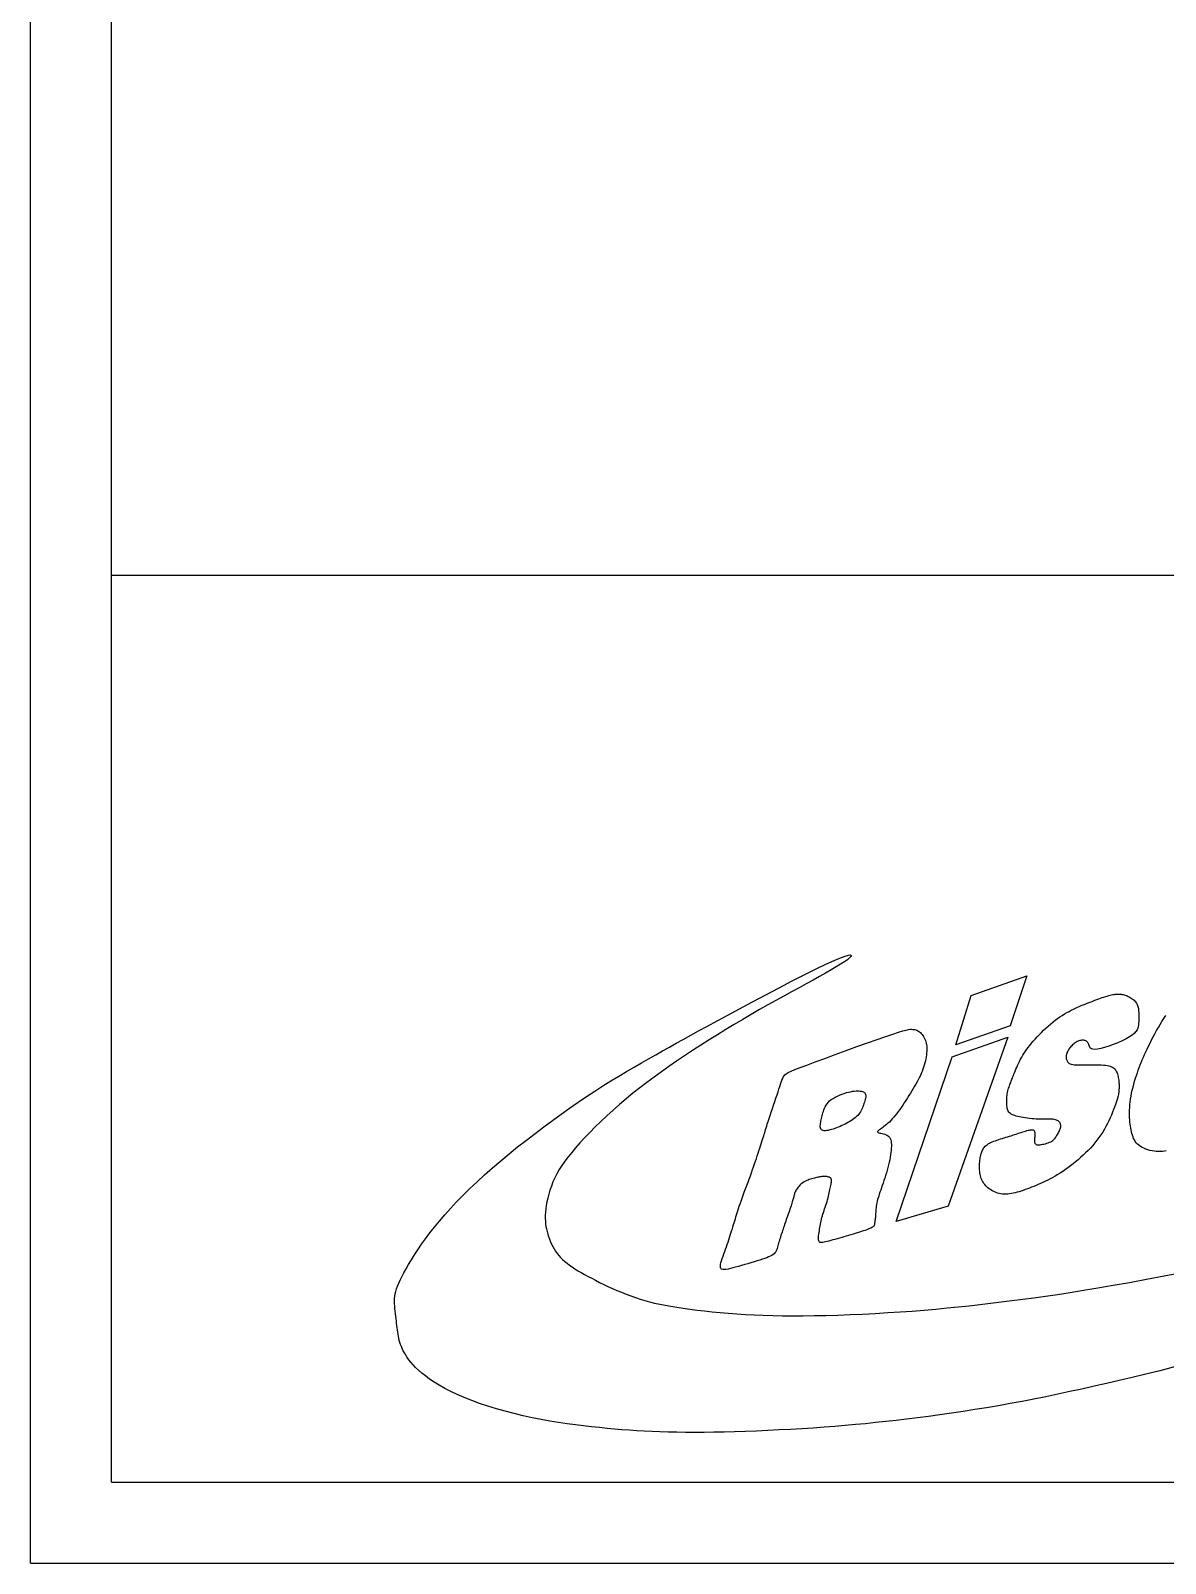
# Model space of a CAD drawing. Extents: x 972 to 1259, y -4 to 200.
# Drawn here: x 971.66 to 989.17, y -3.78 to 19.87 of the extents above; entities that cross this region are included whole.
import ezdxf

# ---------------------------------------------------------------- set-up
doc = ezdxf.new("R2010")
doc.units = 0
doc.layers.add('圖框層', color=7, linetype='CONTINUOUS')
doc.layers.add('輪廓線層', color=7, linetype='CONTINUOUS')

msp = doc.modelspace()

# ---------------------------------------------------------------- linework, layer by layer
at = {"layer": '圖框層', "color": 7}
for p, q in [((971.658, -3.776), (971.658, 200.193)), ((972.908, -2.526), (972.908, 198.943)), ((972.908, 11.474), (1257.408, 11.474)), ((972.908, -2.526), (1257.408, -2.526)), ((971.658, -3.776), (1258.658, -3.776))]:
    msp.add_line(p, q, dxfattribs=at)
at = {"layer": '輪廓線層', "color": 1}
msp.add_lwpolyline([(989.318, -0.746), (989.089, -0.804), (988.872, -0.858), (988.663, -0.908), (988.463, -0.956), (988.267, -1.001), (988.076, -1.044), (987.887, -1.087), (987.7, -1.127), (987.514, -1.167), (987.329, -1.205), (987.145, -1.242), (986.962, -1.277), (986.78, -1.311), (986.597, -1.344), (986.414, -1.375), (986.232, -1.404), (986.051, -1.432), (985.871, -1.459), (985.694, -1.484), (985.519, -1.508), (985.348, -1.53), (985.181, -1.551), (985.018, -1.57), (984.859, -1.588), (984.702, -1.605), (984.545, -1.621), (984.389, -1.636), (984.231, -1.65), (984.07, -1.663), (983.906, -1.676), (983.737, -1.688), (983.565, -1.699), (983.39, -1.709), (983.214, -1.718), (983.038, -1.727), (982.864, -1.735), (982.692, -1.741), (982.525, -1.747), (982.363, -1.751), (982.206, -1.754), (982.055, -1.756), (981.908, -1.756), (981.767, -1.756), (981.631, -1.754), (981.499, -1.752), (981.372, -1.748), (981.25, -1.743), (981.131, -1.737), (981.014, -1.73), (980.9, -1.722), (980.786, -1.714), (980.672, -1.704), (980.556, -1.693), (980.439, -1.681), (980.318, -1.668), (980.194, -1.655), (980.068, -1.639), (979.939, -1.622), (979.807, -1.603), (979.674, -1.581), (979.538, -1.557), (979.401, -1.53), (979.262, -1.5), (979.123, -1.466), (978.985, -1.43), (978.849, -1.392), (978.716, -1.351), (978.588, -1.309), (978.466, -1.265), (978.35, -1.219), (978.242, -1.172), (978.142, -1.124), (978.05, -1.076), (977.965, -1.027), (977.888, -0.979), (977.817, -0.932), (977.754, -0.885), (977.697, -0.84), (977.646, -0.796), (977.601, -0.754), (977.562, -0.713), (977.527, -0.674), (977.497, -0.636), (977.471, -0.599), (977.448, -0.563), (977.428, -0.529), (977.41, -0.495), (977.394, -0.462), (977.381, -0.43), (977.369, -0.398), (977.358, -0.366), (977.349, -0.335), (977.342, -0.303), (977.335, -0.271), (977.329, -0.24), (977.324, -0.207), (977.32, -0.174), (977.316, -0.141), (977.312, -0.107), (977.308, -0.072), (977.305, -0.037), (977.3, 0), (977.296, 0.037), (977.291, 0.075), (977.286, 0.114), (977.282, 0.153), (977.279, 0.192), (977.277, 0.231), (977.276, 0.27), (977.277, 0.308), (977.281, 0.345), (977.287, 0.382), (977.295, 0.42), (977.307, 0.459), (977.322, 0.501), (977.34, 0.546), (977.362, 0.594), (977.388, 0.647), (977.418, 0.705), (977.453, 0.768), (977.492, 0.836), (977.535, 0.908), (977.583, 0.985), (977.635, 1.064), (977.693, 1.147), (977.754, 1.233), (977.821, 1.322), (977.892, 1.413), (977.969, 1.506), (978.051, 1.602), (978.139, 1.7), (978.232, 1.8), (978.331, 1.902), (978.437, 2.006), (978.549, 2.112), (978.666, 2.219), (978.788, 2.327), (978.915, 2.435), (979.044, 2.543), (979.176, 2.65), (979.31, 2.756), (979.444, 2.859), (979.578, 2.961), (979.712, 3.059), (979.846, 3.155), (979.978, 3.249), (980.109, 3.339), (980.239, 3.426), (980.367, 3.51), (980.493, 3.59), (980.616, 3.667), (980.737, 3.741), (980.856, 3.812), (980.972, 3.88), (981.086, 3.946), (981.197, 4.009), (981.307, 4.071), (981.413, 4.131), (981.518, 4.189), (981.624, 4.248), (981.733, 4.309), (981.847, 4.372), (981.97, 4.44), (982.105, 4.513), (982.254, 4.594), (982.42, 4.684), (982.603, 4.782), (982.801, 4.888), (983.006, 4.997), (983.213, 5.106), (983.415, 5.211), (983.607, 5.309), (983.782, 5.396), (983.935, 5.47), (984.06, 5.527), (984.159, 5.568), (984.233, 5.595), (984.285, 5.609), (984.315, 5.612), (984.327, 5.605), (984.321, 5.589), (984.3, 5.567), (984.266, 5.539), (984.22, 5.506), (984.162, 5.469), (984.094, 5.427), (984.016, 5.382), (983.93, 5.332), (983.837, 5.28), (983.736, 5.225), (983.63, 5.166), (983.519, 5.106), (983.404, 5.043), (983.284, 4.978), (983.162, 4.91), (983.036, 4.84), (982.909, 4.768), (982.78, 4.694), (982.65, 4.618), (982.52, 4.54), (982.389, 4.461), (982.259, 4.381), (982.13, 4.3), (982.002, 4.218), (981.876, 4.136), (981.752, 4.054), (981.63, 3.972), (981.511, 3.891), (981.395, 3.809), (981.281, 3.727), (981.17, 3.645), (981.061, 3.561), (980.954, 3.477), (980.849, 3.392), (980.747, 3.305), (980.648, 3.218), (980.552, 3.13), (980.46, 3.043), (980.372, 2.957), (980.288, 2.873), (980.21, 2.791), (980.137, 2.713), (980.071, 2.638), (980.01, 2.566), (979.955, 2.496), (979.904, 2.429), (979.859, 2.364), (979.819, 2.299), (979.782, 2.236), (979.75, 2.172), (979.721, 2.109), (979.696, 2.045), (979.674, 1.982), (979.655, 1.921), (979.64, 1.86), (979.627, 1.802), (979.617, 1.746), (979.61, 1.692), (979.605, 1.642), (979.602, 1.594), (979.602, 1.549), (979.604, 1.506), (979.607, 1.464), (979.613, 1.423), (979.62, 1.384), (979.629, 1.344), (979.64, 1.304), (979.652, 1.265), (979.666, 1.225), (979.682, 1.187), (979.699, 1.148), (979.718, 1.111), (979.738, 1.075), (979.761, 1.04), (979.785, 1.007), (979.811, 0.975), (979.839, 0.944), (979.87, 0.914), (979.903, 0.884), (979.938, 0.855), (979.976, 0.827), (980.017, 0.798), (980.06, 0.769), (980.107, 0.74), (980.156, 0.711), (980.208, 0.681), (980.262, 0.652), (980.319, 0.622), (980.379, 0.591), (980.44, 0.56), (980.504, 0.529), (980.57, 0.497), (980.638, 0.466), (980.707, 0.435), (980.778, 0.406), (980.849, 0.377), (980.921, 0.35), (980.993, 0.324), (981.065, 0.301), (981.138, 0.279), (981.212, 0.259), (981.289, 0.241), (981.369, 0.224), (981.452, 0.207), (981.54, 0.191), (981.633, 0.176), (981.732, 0.161), (981.836, 0.146), (981.946, 0.132), (982.06, 0.118), (982.179, 0.105), (982.302, 0.093), (982.428, 0.082), (982.558, 0.072), (982.691, 0.063), (982.828, 0.056), (982.968, 0.051), (983.114, 0.047), (983.264, 0.044), (983.421, 0.043), (983.585, 0.044), (983.756, 0.046), (983.934, 0.05), (984.119, 0.055), (984.308, 0.062), (984.501, 0.071), (984.694, 0.08), (984.888, 0.092), (985.08, 0.104), (985.268, 0.117), (985.451, 0.132), (985.63, 0.148), (985.804, 0.164), (985.976, 0.181), (986.145, 0.199), (986.312, 0.218), (986.477, 0.238), (986.642, 0.258), (986.807, 0.278), (986.974, 0.3), (987.146, 0.322), (987.323, 0.347), (987.508, 0.374), (987.703, 0.404), (987.911, 0.437), (988.133, 0.473), (988.37, 0.514), (988.621, 0.558), (988.884, 0.607), (989.156, 0.658), (989.435, 0.714)], dxfattribs=at)
at = {"layer": '輪廓線層', "color": 116}
for points in [[(986.175, 4.987), (987.035, 5.29), (986.781, 4.518), (985.94, 4.225)], [(987.706, 4.185), (987.695, 4.172), (987.686, 4.158), (987.677, 4.145), (987.669, 4.131), (987.662, 4.117), (987.656, 4.103), (987.651, 4.09), (987.647, 4.076), (987.644, 4.063), (987.643, 4.05), (987.642, 4.037), (987.643, 4.024), (987.645, 4.011), (987.648, 3.999), (987.652, 3.988), (987.657, 3.977), (987.662, 3.966), (987.67, 3.956), (987.679, 3.947), (987.69, 3.939), (987.705, 3.931), (987.722, 3.925), (987.744, 3.92), (987.769, 3.917), (987.799, 3.915), (987.833, 3.914), (987.87, 3.914), (987.91, 3.914), (987.95, 3.915), (987.992, 3.916), (988.033, 3.917), (988.074, 3.918), (988.113, 3.918), (988.15, 3.917), (988.185, 3.915), (988.218, 3.913), (988.248, 3.909), (988.276, 3.905), (988.302, 3.9), (988.324, 3.894), (988.344, 3.887), (988.361, 3.879), (988.375, 3.87), (988.387, 3.86), (988.398, 3.849), (988.407, 3.836), (988.414, 3.823), (988.421, 3.808), (988.428, 3.792), (988.434, 3.775), (988.439, 3.757), (988.444, 3.738), (988.448, 3.719), (988.451, 3.7), (988.454, 3.68), (988.456, 3.66), (988.458, 3.641), (988.459, 3.622), (988.459, 3.604), (988.46, 3.586), (988.459, 3.569), (988.459, 3.553), (988.458, 3.538), (988.457, 3.524), (988.457, 3.511), (988.456, 3.498), (988.454, 3.486), (988.452, 3.472), (988.449, 3.457), (988.445, 3.44), (988.44, 3.42), (988.434, 3.396), (988.425, 3.368), (988.415, 3.337), (988.404, 3.302), (988.391, 3.265), (988.376, 3.225), (988.36, 3.184), (988.343, 3.141), (988.324, 3.098), (988.303, 3.054), (988.282, 3.01), (988.258, 2.966), (988.234, 2.923), (988.208, 2.879), (988.18, 2.836), (988.15, 2.794), (988.119, 2.752), (988.087, 2.711), (988.053, 2.671), (988.017, 2.632), (987.981, 2.594), (987.943, 2.557), (987.905, 2.521), (987.867, 2.485), (987.828, 2.451), (987.789, 2.418), (987.749, 2.387), (987.71, 2.356), (987.671, 2.327), (987.631, 2.299), (987.592, 2.272), (987.553, 2.246), (987.514, 2.222), (987.475, 2.199), (987.436, 2.177), (987.398, 2.157), (987.359, 2.137), (987.322, 2.119), (987.285, 2.101), (987.248, 2.085), (987.213, 2.069), (987.178, 2.054), (987.143, 2.04), (987.11, 2.026), (987.077, 2.014), (987.044, 2.001), (987.012, 1.99), (986.981, 1.979), (986.949, 1.969), (986.918, 1.959), (986.888, 1.95), (986.857, 1.942), (986.827, 1.935), (986.798, 1.929), (986.769, 1.925), (986.741, 1.921), (986.713, 1.92), (986.686, 1.92), (986.659, 1.922), (986.634, 1.926), (986.609, 1.931), (986.584, 1.938), (986.561, 1.946), (986.538, 1.955), (986.516, 1.966), (986.494, 1.978), (986.474, 1.99), (986.454, 2.004), (986.436, 2.019), (986.418, 2.035), (986.402, 2.051), (986.387, 2.068), (986.373, 2.086), (986.361, 2.104), (986.35, 2.123), (986.341, 2.142), (986.332, 2.162), (986.325, 2.183), (986.32, 2.204), (986.315, 2.226), (986.311, 2.249), (986.308, 2.273), (986.306, 2.297), (986.305, 2.322), (986.305, 2.347), (986.306, 2.372), (986.307, 2.396), (986.309, 2.42), (986.311, 2.443), (986.314, 2.465), (986.318, 2.485), (986.322, 2.505), (986.326, 2.523), (986.331, 2.541), (986.336, 2.558), (986.342, 2.574), (986.349, 2.59), (986.356, 2.605), (986.364, 2.619), (986.373, 2.633), (986.383, 2.646), (986.395, 2.659), (986.408, 2.671), (986.422, 2.683), (986.439, 2.695), (986.458, 2.706), (986.479, 2.716), (986.501, 2.726), (986.525, 2.736), (986.55, 2.746), (986.576, 2.755), (986.602, 2.764), (986.629, 2.773), (986.656, 2.781), (986.684, 2.79), (986.711, 2.798), (986.738, 2.806), (986.766, 2.815), (986.793, 2.823), (986.82, 2.831), (986.846, 2.84), (986.873, 2.848), (986.898, 2.856), (986.924, 2.865), (986.948, 2.873), (986.972, 2.88), (986.995, 2.888), (987.017, 2.894), (987.038, 2.901), (987.057, 2.906), (987.076, 2.91), (987.092, 2.913), (987.107, 2.915), (987.121, 2.914), (987.132, 2.912), (987.142, 2.907), (987.149, 2.9), (987.154, 2.89), (987.158, 2.878), (987.159, 2.864), (987.16, 2.849), (987.159, 2.832), (987.158, 2.816), (987.157, 2.8), (987.156, 2.784), (987.155, 2.77), (987.154, 2.757), (987.154, 2.744), (987.155, 2.733), (987.156, 2.724), (987.158, 2.715), (987.161, 2.707), (987.164, 2.7), (987.169, 2.695), (987.174, 2.69), (987.181, 2.687), (987.19, 2.684), (987.2, 2.683), (987.211, 2.682), (987.225, 2.683), (987.241, 2.684), (987.259, 2.687), (987.279, 2.69), (987.301, 2.694), (987.323, 2.699), (987.345, 2.706), (987.366, 2.713), (987.387, 2.721), (987.405, 2.729), (987.422, 2.739), (987.437, 2.75), (987.45, 2.761), (987.461, 2.773), (987.472, 2.786), (987.482, 2.799), (987.491, 2.813), (987.5, 2.827), (987.509, 2.842), (987.518, 2.857), (987.526, 2.872), (987.534, 2.887), (987.541, 2.902), (987.548, 2.917), (987.553, 2.931), (987.557, 2.945), (987.559, 2.959), (987.56, 2.971), (987.56, 2.984), (987.558, 2.995), (987.555, 3.006), (987.55, 3.017), (987.544, 3.026), (987.537, 3.035), (987.528, 3.043), (987.518, 3.051), (987.506, 3.057), (987.493, 3.063), (987.477, 3.068), (987.46, 3.072), (987.44, 3.076), (987.419, 3.078), (987.394, 3.079), (987.368, 3.079), (987.34, 3.079), (987.31, 3.079), (987.278, 3.079), (987.246, 3.079), (987.213, 3.079), (987.179, 3.08), (987.145, 3.082), (987.111, 3.085), (987.077, 3.089), (987.044, 3.093), (987.012, 3.098), (986.981, 3.103), (986.951, 3.108), (986.923, 3.114), (986.897, 3.12), (986.873, 3.126), (986.851, 3.132), (986.831, 3.139), (986.813, 3.147), (986.796, 3.155), (986.782, 3.165), (986.77, 3.175), (986.759, 3.187), (986.75, 3.2), (986.743, 3.215), (986.737, 3.23), (986.733, 3.247), (986.73, 3.265), (986.727, 3.285), (986.726, 3.305), (986.725, 3.327), (986.725, 3.349), (986.725, 3.373), (986.727, 3.397), (986.729, 3.42), (986.731, 3.444), (986.735, 3.468), (986.739, 3.491), (986.743, 3.513), (986.749, 3.534), (986.754, 3.554), (986.761, 3.574), (986.767, 3.593), (986.774, 3.611), (986.78, 3.629), (986.787, 3.646), (986.793, 3.662), (986.8, 3.679), (986.806, 3.695), (986.813, 3.712), (986.82, 3.73), (986.828, 3.75), (986.836, 3.771), (986.846, 3.794), (986.856, 3.819), (986.868, 3.847), (986.88, 3.876), (986.894, 3.907), (986.908, 3.938), (986.924, 3.97), (986.94, 4.002), (986.957, 4.034), (986.976, 4.065), (986.995, 4.095), (987.015, 4.125), (987.036, 4.156), (987.059, 4.186), (987.083, 4.217), (987.109, 4.248), (987.136, 4.28), (987.165, 4.313), (987.195, 4.347), (987.227, 4.381), (987.26, 4.415), (987.294, 4.449), (987.329, 4.482), (987.364, 4.515), (987.401, 4.546), (987.437, 4.575), (987.474, 4.604), (987.511, 4.63), (987.547, 4.655), (987.584, 4.679), (987.62, 4.701), (987.655, 4.722), (987.689, 4.741), (987.722, 4.758), (987.754, 4.774), (987.785, 4.79), (987.816, 4.804), (987.846, 4.817), (987.876, 4.83), (987.906, 4.842), (987.936, 4.854), (987.966, 4.866), (987.997, 4.878), (988.027, 4.89), (988.057, 4.901), (988.087, 4.913), (988.117, 4.924), (988.146, 4.934), (988.174, 4.944), (988.201, 4.953), (988.227, 4.962), (988.252, 4.97), (988.277, 4.977), (988.3, 4.984), (988.322, 4.99), (988.343, 4.995), (988.363, 4.999), (988.382, 5.003), (988.4, 5.006), (988.417, 5.008), (988.434, 5.009), (988.449, 5.009), (988.465, 5.009), (988.48, 5.008), (988.495, 5.006), (988.51, 5.003), (988.525, 5), (988.54, 4.996), (988.556, 4.991), (988.571, 4.985), (988.586, 4.979), (988.602, 4.971), (988.617, 4.963), (988.632, 4.955), (988.648, 4.945), (988.663, 4.935), (988.677, 4.924), (988.691, 4.913), (988.703, 4.901), (988.715, 4.888), (988.725, 4.875), (988.733, 4.862), (988.74, 4.848), (988.746, 4.834), (988.751, 4.818), (988.755, 4.802), (988.758, 4.785), (988.76, 4.767), (988.762, 4.747), (988.763, 4.726), (988.764, 4.704), (988.765, 4.681), (988.765, 4.657), (988.765, 4.633), (988.764, 4.608), (988.763, 4.583), (988.762, 4.558), (988.76, 4.533), (988.756, 4.507), (988.749, 4.482), (988.738, 4.456), (988.721, 4.43), (988.697, 4.403), (988.664, 4.375), (988.622, 4.346), (988.569, 4.316), (988.507, 4.286), (988.441, 4.257), (988.371, 4.23), (988.302, 4.205), (988.236, 4.185), (988.176, 4.169), (988.125, 4.158), (988.084, 4.155), (988.054, 4.156), (988.032, 4.163), (988.017, 4.173), (988.007, 4.186), (988.001, 4.2), (987.997, 4.215), (987.993, 4.229), (987.989, 4.242), (987.983, 4.253), (987.976, 4.263), (987.968, 4.272), (987.959, 4.279), (987.949, 4.285), (987.938, 4.29), (987.926, 4.293), (987.914, 4.295), (987.9, 4.296), (987.886, 4.295), (987.871, 4.294), (987.856, 4.291), (987.841, 4.287), (987.826, 4.281), (987.811, 4.274), (987.796, 4.266), (987.782, 4.257), (987.768, 4.247), (987.754, 4.236), (987.741, 4.224), (987.729, 4.211), (987.717, 4.199)], [(984.901, 2.813), (984.915, 2.798), (984.926, 2.781), (984.935, 2.761), (984.941, 2.739), (984.944, 2.714), (984.946, 2.687), (984.946, 2.659), (984.944, 2.628), (984.941, 2.596), (984.937, 2.561), (984.932, 2.526), (984.926, 2.489), (984.919, 2.451), (984.91, 2.412), (984.901, 2.372), (984.891, 2.332), (984.88, 2.291), (984.868, 2.25), (984.856, 2.209), (984.843, 2.169), (984.83, 2.13), (984.817, 2.091), (984.805, 2.054), (984.792, 2.018), (984.78, 1.984), (984.769, 1.952), (984.759, 1.921), (984.749, 1.891), (984.74, 1.863), (984.732, 1.836), (984.725, 1.81), (984.719, 1.784), (984.715, 1.759), (984.711, 1.734), (984.709, 1.71), (984.706, 1.687), (984.705, 1.664), (984.704, 1.642), (984.702, 1.621), (984.701, 1.601), (984.7, 1.582), (984.698, 1.563), (984.696, 1.545), (984.694, 1.529), (984.692, 1.513), (984.691, 1.499), (984.689, 1.486), (984.687, 1.474), (984.685, 1.463), (984.684, 1.453), (984.681, 1.444), (984.677, 1.436), (984.672, 1.428), (984.665, 1.42), (984.656, 1.413), (984.643, 1.405), (984.628, 1.397), (984.609, 1.389), (984.588, 1.38), (984.565, 1.371), (984.539, 1.362), (984.511, 1.353), (984.482, 1.343), (984.451, 1.334), (984.419, 1.324), (984.386, 1.314), (984.353, 1.304), (984.318, 1.294), (984.284, 1.284), (984.248, 1.273), (984.213, 1.263), (984.178, 1.253), (984.142, 1.243), (984.108, 1.233), (984.074, 1.223), (984.041, 1.214), (984.01, 1.205), (983.98, 1.197), (983.953, 1.19), (983.928, 1.184), (983.906, 1.179), (983.886, 1.175), (983.87, 1.173), (983.856, 1.174), (983.844, 1.176), (983.835, 1.181), (983.828, 1.189), (983.823, 1.201), (983.82, 1.216), (983.819, 1.234), (983.82, 1.254), (983.822, 1.277), (983.825, 1.301), (983.829, 1.327), (983.833, 1.353), (983.838, 1.379), (983.842, 1.405), (983.846, 1.431), (983.851, 1.457), (983.856, 1.483), (983.861, 1.509), (983.867, 1.535), (983.873, 1.561), (983.88, 1.587), (983.888, 1.613), (983.897, 1.64), (983.906, 1.668), (983.915, 1.695), (983.925, 1.722), (983.934, 1.75), (983.943, 1.778), (983.952, 1.806), (983.96, 1.834), (983.967, 1.862), (983.974, 1.889), (983.98, 1.916), (983.986, 1.942), (983.992, 1.967), (983.997, 1.991), (984.002, 2.014), (984.007, 2.035), (984.011, 2.055), (984.015, 2.074), (984.018, 2.091), (984.02, 2.106), (984.022, 2.12), (984.022, 2.132), (984.021, 2.143), (984.018, 2.153), (984.015, 2.161), (984.01, 2.168), (984.003, 2.173), (983.996, 2.178), (983.988, 2.182), (983.979, 2.185), (983.969, 2.188), (983.959, 2.19), (983.948, 2.191), (983.937, 2.193), (983.925, 2.193), (983.913, 2.194), (983.9, 2.193), (983.886, 2.193), (983.872, 2.192), (983.857, 2.19), (983.842, 2.188), (983.826, 2.185), (983.809, 2.182), (983.792, 2.178), (983.774, 2.174), (983.756, 2.169), (983.737, 2.164), (983.718, 2.158), (983.698, 2.152), (983.678, 2.146), (983.658, 2.138), (983.638, 2.13), (983.618, 2.121), (983.599, 2.111), (983.581, 2.099), (983.564, 2.087), (983.548, 2.074), (983.533, 2.06), (983.519, 2.045), (983.507, 2.03), (983.495, 2.015), (983.485, 2), (983.476, 1.986), (983.469, 1.972), (983.462, 1.959), (983.456, 1.945), (983.452, 1.932), (983.448, 1.92), (983.444, 1.907), (983.44, 1.893), (983.437, 1.88), (983.433, 1.865), (983.429, 1.851), (983.425, 1.835), (983.42, 1.818), (983.415, 1.801), (983.41, 1.782), (983.403, 1.761), (983.396, 1.739), (983.388, 1.715), (983.38, 1.69), (983.371, 1.664), (983.361, 1.637), (983.352, 1.61), (983.342, 1.582), (983.332, 1.555), (983.323, 1.528), (983.314, 1.503), (983.305, 1.477), (983.297, 1.453), (983.288, 1.429), (983.28, 1.405), (983.272, 1.381), (983.265, 1.358), (983.257, 1.334), (983.249, 1.31), (983.241, 1.286), (983.233, 1.261), (983.226, 1.237), (983.219, 1.214), (983.212, 1.19), (983.205, 1.167), (983.199, 1.145), (983.194, 1.124), (983.188, 1.104), (983.182, 1.084), (983.176, 1.065), (983.168, 1.048), (983.159, 1.031), (983.148, 1.016), (983.134, 1.001), (983.118, 0.988), (983.098, 0.975), (983.076, 0.963), (983.05, 0.951), (983.021, 0.939), (982.989, 0.928), (982.953, 0.916), (982.914, 0.903), (982.871, 0.89), (982.826, 0.876), (982.778, 0.861), (982.73, 0.847), (982.681, 0.833), (982.633, 0.819), (982.586, 0.806), (982.54, 0.793), (982.498, 0.782), (982.459, 0.772), (982.424, 0.764), (982.392, 0.759), (982.365, 0.757), (982.343, 0.759), (982.325, 0.765), (982.313, 0.776), (982.306, 0.791), (982.305, 0.812), (982.308, 0.836), (982.314, 0.864), (982.323, 0.894), (982.334, 0.927), (982.346, 0.962), (982.36, 0.998), (982.373, 1.034), (982.386, 1.07), (982.398, 1.107), (982.411, 1.144), (982.423, 1.18), (982.435, 1.217), (982.447, 1.252), (982.458, 1.287), (982.469, 1.321), (982.479, 1.354), (982.49, 1.387), (982.5, 1.418), (982.509, 1.45), (982.519, 1.48), (982.528, 1.511), (982.537, 1.541), (982.546, 1.571), (982.555, 1.602), (982.564, 1.633), (982.574, 1.665), (982.585, 1.699), (982.597, 1.734), (982.61, 1.772), (982.624, 1.813), (982.64, 1.857), (982.657, 1.904), (982.675, 1.952), (982.694, 2.002), (982.713, 2.053), (982.732, 2.104), (982.751, 2.154), (982.769, 2.204), (982.786, 2.252), (982.803, 2.299), (982.818, 2.344), (982.833, 2.388), (982.848, 2.43), (982.862, 2.472), (982.875, 2.512), (982.888, 2.552), (982.901, 2.59), (982.913, 2.628), (982.925, 2.664), (982.936, 2.699), (982.947, 2.732), (982.957, 2.763), (982.967, 2.793), (982.975, 2.82), (982.983, 2.845), (982.99, 2.869), (982.996, 2.893), (983.004, 2.917), (983.011, 2.943), (983.02, 2.972), (983.03, 3.005), (983.042, 3.043), (983.057, 3.086), (983.073, 3.134), (983.09, 3.186), (983.108, 3.24), (983.127, 3.294), (983.145, 3.349), (983.163, 3.402), (983.18, 3.453), (983.195, 3.5), (983.209, 3.543), (983.222, 3.582), (983.234, 3.618), (983.246, 3.65), (983.256, 3.679), (983.267, 3.704), (983.277, 3.726), (983.288, 3.744), (983.302, 3.761), (983.323, 3.778), (983.353, 3.796), (983.397, 3.817), (983.457, 3.843), (983.537, 3.874), (983.641, 3.913), (983.768, 3.961), (983.916, 4.016), (984.077, 4.075), (984.246, 4.136), (984.414, 4.197), (984.577, 4.256), (984.728, 4.309), (984.859, 4.355), (984.967, 4.391), (985.053, 4.419), (985.12, 4.439), (985.171, 4.452), (985.209, 4.461), (985.237, 4.465), (985.258, 4.466), (985.275, 4.464), (985.292, 4.462), (985.307, 4.459), (985.323, 4.455), (985.337, 4.449), (985.352, 4.442), (985.366, 4.434), (985.379, 4.425), (985.392, 4.413), (985.405, 4.4), (985.418, 4.386), (985.43, 4.37), (985.441, 4.353), (985.452, 4.334), (985.461, 4.314), (985.47, 4.294), (985.477, 4.272), (985.482, 4.25), (985.487, 4.227), (985.49, 4.203), (985.491, 4.178), (985.492, 4.153), (985.491, 4.126), (985.489, 4.098), (985.486, 4.069), (985.481, 4.04), (985.476, 4.009), (985.47, 3.977), (985.462, 3.945), (985.453, 3.912), (985.443, 3.879), (985.432, 3.847), (985.42, 3.814), (985.407, 3.782), (985.392, 3.75), (985.376, 3.718), (985.359, 3.686), (985.341, 3.654), (985.323, 3.62), (985.303, 3.587), (985.282, 3.552), (985.26, 3.516), (985.238, 3.48), (985.215, 3.442), (985.192, 3.405), (985.168, 3.368), (985.144, 3.331), (985.121, 3.295), (985.097, 3.26), (985.073, 3.226), (985.05, 3.194), (985.027, 3.163), (985.004, 3.134), (984.981, 3.107), (984.959, 3.081), (984.936, 3.056), (984.914, 3.034), (984.892, 3.014), (984.871, 2.995), (984.85, 2.978), (984.83, 2.963), (984.811, 2.949), (984.794, 2.936), (984.778, 2.925), (984.764, 2.915), (984.753, 2.906), (984.743, 2.899), (984.736, 2.892), (984.733, 2.886), (984.732, 2.881), (984.734, 2.876), (984.741, 2.871), (984.751, 2.868), (984.765, 2.864), (984.782, 2.86), (984.801, 2.855), (984.822, 2.85), (984.844, 2.844), (984.865, 2.836), (984.884, 2.825)], [(985.881, 4.04), (986.742, 4.342), (985.823, 1.735), (985.021, 1.5)], [(984.256, 3.016), (984.231, 3.003), (984.205, 2.99), (984.179, 2.978), (984.152, 2.966), (984.125, 2.955), (984.099, 2.944), (984.072, 2.934), (984.046, 2.925), (984.02, 2.917), (983.995, 2.911), (983.97, 2.905), (983.948, 2.902), (983.927, 2.9), (983.908, 2.9), (983.891, 2.902), (983.878, 2.906), (983.867, 2.913), (983.859, 2.922), (983.853, 2.933), (983.85, 2.946), (983.848, 2.961), (983.848, 2.976), (983.849, 2.993), (983.851, 3.011), (983.854, 3.03), (983.857, 3.049), (983.861, 3.068), (983.865, 3.089), (983.87, 3.11), (983.876, 3.131), (983.881, 3.153), (983.888, 3.175), (983.895, 3.198), (983.903, 3.222), (983.912, 3.245), (983.923, 3.269), (983.936, 3.292), (983.952, 3.315), (983.97, 3.337), (983.992, 3.359), (984.018, 3.379), (984.047, 3.399), (984.079, 3.417), (984.112, 3.434), (984.146, 3.45), (984.181, 3.464), (984.216, 3.476), (984.251, 3.487), (984.283, 3.496), (984.315, 3.502), (984.344, 3.508), (984.372, 3.511), (984.399, 3.513), (984.423, 3.513), (984.445, 3.513), (984.465, 3.511), (984.484, 3.508), (984.5, 3.503), (984.513, 3.498), (984.525, 3.491), (984.535, 3.483), (984.542, 3.473), (984.547, 3.461), (984.55, 3.448), (984.55, 3.433), (984.549, 3.416), (984.546, 3.398), (984.542, 3.379), (984.536, 3.359), (984.529, 3.338), (984.522, 3.317), (984.514, 3.296), (984.506, 3.274), (984.497, 3.253), (984.488, 3.232), (984.477, 3.211), (984.466, 3.191), (984.454, 3.172), (984.441, 3.153), (984.426, 3.135), (984.409, 3.118), (984.391, 3.101), (984.371, 3.086), (984.35, 3.071), (984.328, 3.057), (984.305, 3.043), (984.281, 3.029)]]:
    msp.add_lwpolyline(points, close=True, dxfattribs=at)
msp.add_lwpolyline([(989.189, 2.587), (989.159, 2.583), (989.128, 2.58), (989.096, 2.579), (989.065, 2.579), (989.033, 2.58), (989.001, 2.584), (988.969, 2.589), (988.936, 2.596), (988.904, 2.605), (988.873, 2.616), (988.843, 2.629), (988.815, 2.643), (988.789, 2.658), (988.765, 2.675), (988.744, 2.694), (988.726, 2.714), (988.71, 2.735), (988.697, 2.757), (988.685, 2.781), (988.675, 2.805), (988.666, 2.831), (988.658, 2.857), (988.651, 2.884), (988.645, 2.912), (988.639, 2.94), (988.635, 2.97), (988.631, 3.001), (988.627, 3.034), (988.625, 3.068), (988.623, 3.103), (988.622, 3.14), (988.622, 3.179), (988.623, 3.218), (988.625, 3.26), (988.628, 3.302), (988.633, 3.345), (988.638, 3.389), (988.645, 3.434), (988.654, 3.48), (988.664, 3.526), (988.675, 3.572), (988.687, 3.618), (988.7, 3.663), (988.714, 3.708), (988.728, 3.752), (988.742, 3.795), (988.756, 3.836), (988.771, 3.876), (988.786, 3.915), (988.802, 3.954), (988.818, 3.993), (988.836, 4.033), (988.854, 4.074), (988.873, 4.116), (988.894, 4.16), (988.916, 4.206), (988.939, 4.253), (988.963, 4.3), (988.988, 4.348), (989.013, 4.396), (989.04, 4.444), (989.066, 4.491), (989.094, 4.537), (989.122, 4.583), (989.152, 4.629), (989.183, 4.676)], dxfattribs=at)

doc.saveas('drawing.dxf')
